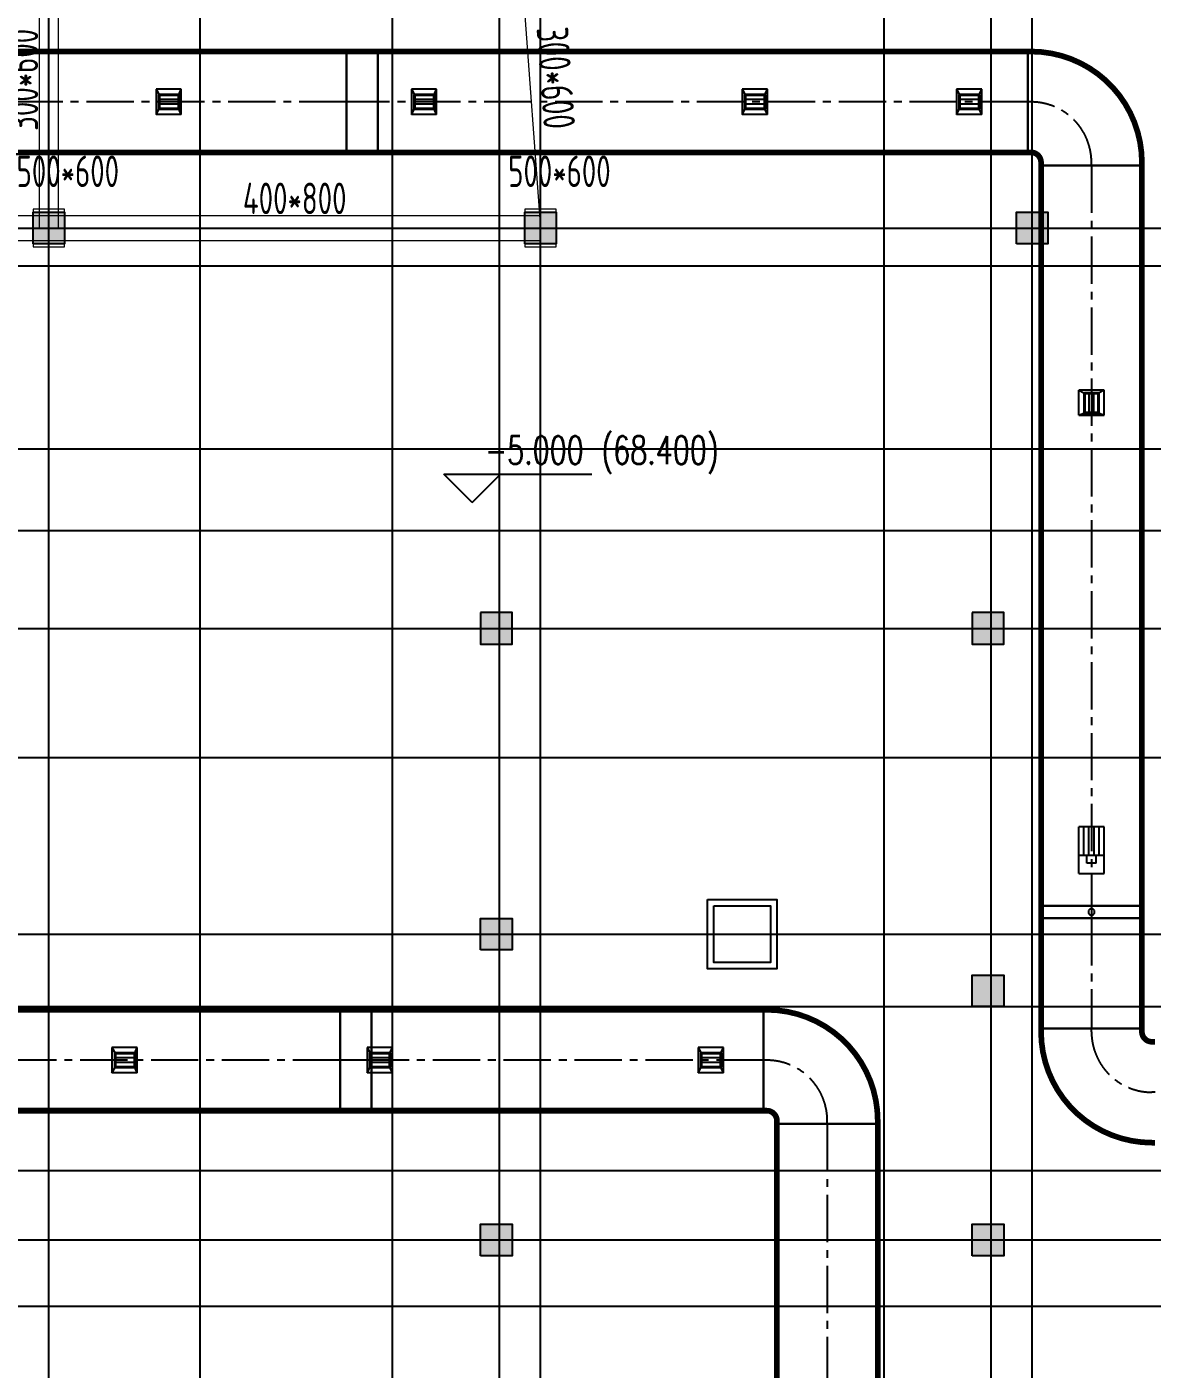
# Model space of a CAD drawing. Extents: x 369444 to 684549, y -549309 to 575337.
# Drawn here: x 420974 to 438828, y 308757 to 330048 of the extents above; entities that cross this region are included whole.
import ezdxf

# ---------------------------------------------------------------- set-up
doc = ezdxf.new("R2010")
doc.units = 0
doc.header["$LTSCALE"] = 1000
doc.header["$MEASUREMENT"] = 0
doc.linetypes.add('CENTER2', pattern=[1.125, 0.75, -0.125, 0.125, -0.125])
for name, color, linetype, lineweight, true_color in [('-1-0-1', 7, 'Continuous', 0, 0xc0c0c0), ('-1-1-2', 7, 'Continuous', 0, 0xc0c0c0), ('-2-0-1', 1, 'Continuous', 0, 0xff0000), ('-2-1-2', 9, 'Continuous', 0, 0x808080), ('11-6-1', 2, 'Continuous', 0, 0xffff00), ('11-6-2', 2, 'Continuous', 0, 0xffff00), ('11-6-5', 2, 'Continuous', 0, 0xffff00), ('12-6-1', 4, 'Continuous', 0, 0x00ffff), ('12-6-2', 4, 'Continuous', 0, 0x00ffff), ('12-6-5', 4, 'Continuous', 0, 0x00ffff)]:
    doc.layers.add(name, color=color, linetype=linetype, lineweight=lineweight, true_color=true_color)
for name, color, linetype in [('COLUMN', 9, 'Continuous'), ('DOTE', 1, 'Continuous'), ('DUCT-排烟中心线', 5, 'CENTER2'), ('DUCT-排烟法兰', 4, 'Continuous'), ('DUCT-排烟管', 2, 'Continuous'), ('DUCT-排烟管端线', 4, 'Continuous'), ('DUCT-排烟阀门', 7, 'Continuous'), ('景观场地标高', 4, 'Continuous'), ('车库集水坑', 60, 'Continuous'), ('风管标注', 3, 'Continuous')]:
    doc.layers.add(name, color=color, linetype=linetype)
doc.styles.add('_TCH_DIM', font='SIMPLEX', dxfattribs={"bigfont": 'GBCBIG'})
doc.styles.add('yjkcad', font='yjkeng.shx', dxfattribs={"width": 0.7, "height": 250, "bigfont": 'yjkchn.shx'})

# ---------------------------------------------------------------- blocks, each defined once
blk = doc.blocks.new('column500')
h = blk.add_hatch(color=0)
h.dxf.hatch_style = 1
h.paths.add_polyline_path([(-216381, -381440), (-215881, -381440), (-215881, -380940), (-216381, -380940)])
at = {"color": 0}
blk.add_lwpolyline([(-216381, -381440), (-215881, -381440), (-215881, -380940), (-216381, -380940)], close=True, dxfattribs=at)
blk = doc.blocks.new('56154dghgh')
at = {"layer": '车库集水坑', "lineweight": -2}
for points in [[(525097111, 3952329891), (525098211, 3952329891), (525098211, 3952328791), (525097111, 3952328791)], [(525097211, 3952329791), (525098111, 3952329791), (525098111, 3952328891), (525097211, 3952328891)]]:
    blk.add_lwpolyline(points, close=True, dxfattribs=at)
blk = doc.blocks.new('N-风管')
at = {"color": 0}
for p, q in [((38489258981.104851, 3905423530.3686, 2600), (38489259029.104851, 3905423441.479712, 2600)), ((38489259381.104851, 3905423530.3686, 2600), (38489258981.104851, 3905423530.3686, 2600)), ((38489258981.104851, 3905423530.3686, 2600), (38489258981.104851, 3905423130.3686, 2600)), ((38489259341.104851, 3905423367.405637, 2600), (38489259029.104851, 3905423367.405637, 2600)), ((38489259341.104851, 3905423441.479712, 2600), (38489259381.104851, 3905423530.3686, 2600)), ((38489259381.104851, 3905423130.3686, 2600), (38489259381.104851, 3905423530.3686, 2600)), ((38489263031.104851, 3905423530.3686, 2600), (38489263079.104851, 3905423441.479712, 2600)), ((38489263431.104851, 3905423530.3686, 2600), (38489263031.104851, 3905423530.3686, 2600)), ((38489263031.104851, 3905423530.3686, 2600), (38489263031.104851, 3905423130.3686, 2600)), ((38489263391.104851, 3905423367.405637, 2600), (38489263079.104851, 3905423367.405637, 2600)), ((38489263391.104851, 3905423441.479712, 2600), (38489263431.104851, 3905423530.3686, 2600)), ((38489263431.104851, 3905423130.3686, 2600), (38489263431.104851, 3905423530.3686, 2600)), ((38489268281.104851, 3905423530.3686, 2600), (38489268329.104851, 3905423441.479712, 2600)), ((38489268681.104851, 3905423530.3686, 2600), (38489268281.104851, 3905423530.3686, 2600)), ((38489268281.104851, 3905423530.3686, 2600), (38489268281.104851, 3905423130.3686, 2600)), ((38489268641.104851, 3905423367.405637, 2600), (38489268329.104851, 3905423367.405637, 2600)), ((38489268641.104851, 3905423441.479712, 2600), (38489268681.104851, 3905423530.3686, 2600)), ((38489268681.104851, 3905423130.3686, 2600), (38489268681.104851, 3905423530.3686, 2600)), ((38489271681.104851, 3905423530.3686, 2600), (38489271729.104851, 3905423441.479712, 2600)), ((38489272081.104851, 3905423530.3686, 2600), (38489271681.104851, 3905423530.3686, 2600)), ((38489271681.104851, 3905423530.3686, 2600), (38489271681.104851, 3905423130.3686, 2600)), ((38489272041.104851, 3905423367.405637, 2600), (38489271729.104851, 3905423367.405637, 2600)), ((38489272041.104851, 3905423441.479712, 2600), (38489272081.104851, 3905423530.3686, 2600)), ((38489272081.104851, 3905423130.3686, 2600), (38489272081.104851, 3905423530.3686, 2600)), ((38489258981.104851, 3905423130.3686, 2600), (38489259029.104851, 3905423219.257489, 2600)), ((38489259341.104851, 3905423293.331563, 2600), (38489259029.104851, 3905423293.331563, 2600)), ((38489259381.104851, 3905423130.3686, 2600), (38489259341.104851, 3905423219.257489, 2600)), ((38489263031.104851, 3905423130.3686, 2600), (38489263079.104851, 3905423219.257489, 2600)), ((38489263391.104851, 3905423293.331563, 2600), (38489263079.104851, 3905423293.331563, 2600)), ((38489263431.104851, 3905423130.3686, 2600), (38489263391.104851, 3905423219.257489, 2600)), ((38489268281.104851, 3905423130.3686, 2600), (38489268329.104851, 3905423219.257489, 2600)), ((38489268641.104851, 3905423293.331563, 2600), (38489268329.104851, 3905423293.331563, 2600)), ((38489268681.104851, 3905423130.3686, 2600), (38489268641.104851, 3905423219.257489, 2600)), ((38489271681.104851, 3905423130.3686, 2600), (38489271729.104851, 3905423219.257489, 2600)), ((38489272041.104851, 3905423293.331563, 2600), (38489271729.104851, 3905423293.331563, 2600)), ((38489272081.104851, 3905423130.3686, 2600), (38489272041.104851, 3905423219.257489, 2600)), ((38489274022.050873, 3905418760.323009, 2600), (38489273622.050873, 3905418760.323009, 2600)), ((38489273622.050873, 3905418760.323009, 2600), (38489273710.939751, 3905418712.323009, 2600)), ((38489273785.013817, 3905418400.323009, 2600), (38489273785.013817, 3905418712.323009, 2600)), ((38489273859.087914, 3905418400.323009, 2600), (38489273859.087914, 3905418712.323009, 2600)), ((38489274022.050873, 3905418760.323009, 2600), (38489273933.16198, 3905418712.323009, 2600)), ((38489274022.050873, 3905418360.323009, 2600), (38489274022.050873, 3905418760.323009, 2600)), ((38489273622.050873, 3905418360.323009, 2600), (38489273710.939751, 3905418400.323009, 2600)), ((38489273622.050873, 3905418360.323009, 2600), (38489274022.050873, 3905418360.323009, 2600)), ((38489273933.16198, 3905418400.323009, 2600), (38489274022.050873, 3905418360.323009, 2600)), ((38489274022.050873, 3905411834.848603, -399.99999), (38489273622.050873, 3905411834.848603, -399.99999)), ((38489274022.050873, 3905411093.848603, -399.99999), (38489274022.050873, 3905411834.848603, -399.99999)), ((38489274022.050873, 3905411378.837203, -399.99999), (38489273622.050873, 3905411378.837203, -399.99999)), ((38489273894.050873, 3905411258.054203, -399.99999), (38489273750.050873, 3905411258.054203, -399.99999)), ((38489273894.050873, 3905411258.054203, -399.99999), (38489273894.050873, 3905411378.837203, -399.99999)), ((38489273622.050873, 3905411093.848603, -399.99999), (38489274022.050873, 3905411093.848603, -399.99999)), ((38489258281.406754, 3905408330.3686, 2600), (38489258329.406754, 3905408241.479712, 2600)), ((38489258681.406754, 3905408330.3686, 2600), (38489258281.406754, 3905408330.3686, 2600)), ((38489258281.406754, 3905408330.3686, 2600), (38489258281.406754, 3905407930.3686, 2600)), ((38489258641.406754, 3905408241.479712, 2600), (38489258681.406754, 3905408330.3686, 2600)), ((38489258681.406754, 3905407930.3686, 2600), (38489258681.406754, 3905408330.3686, 2600)), ((38489262331.406754, 3905408330.3686, 2600), (38489262379.406754, 3905408241.479712, 2600)), ((38489262731.406754, 3905408330.3686, 2600), (38489262331.406754, 3905408330.3686, 2600)), ((38489262331.406754, 3905408330.3686, 2600), (38489262331.406754, 3905407930.3686, 2600)), ((38489262691.406754, 3905408241.479712, 2600), (38489262731.406754, 3905408330.3686, 2600)), ((38489262731.406754, 3905407930.3686, 2600), (38489262731.406754, 3905408330.3686, 2600)), ((38489267581.406754, 3905408330.3686, 2600), (38489267629.406754, 3905408241.479712, 2600)), ((38489267981.406754, 3905408330.3686, 2600), (38489267581.406754, 3905408330.3686, 2600)), ((38489267581.406754, 3905408330.3686, 2600), (38489267581.406754, 3905407930.3686, 2600)), ((38489267941.406754, 3905408241.479712, 2600), (38489267981.406754, 3905408330.3686, 2600)), ((38489267981.406754, 3905407930.3686, 2600), (38489267981.406754, 3905408330.3686, 2600)), ((38489258281.406754, 3905407930.3686, 2600), (38489258329.406754, 3905408019.257489, 2600)), ((38489258641.406754, 3905408167.405637, 2600), (38489258329.406754, 3905408167.405637, 2600)), ((38489258641.406754, 3905408093.331563, 2600), (38489258329.406754, 3905408093.331563, 2600)), ((38489258681.406754, 3905407930.3686, 2600), (38489258641.406754, 3905408019.257489, 2600)), ((38489262331.406754, 3905407930.3686, 2600), (38489262379.406754, 3905408019.257489, 2600)), ((38489262691.406754, 3905408167.405637, 2600), (38489262379.406754, 3905408167.405637, 2600)), ((38489262691.406754, 3905408093.331563, 2600), (38489262379.406754, 3905408093.331563, 2600)), ((38489262731.406754, 3905407930.3686, 2600), (38489262691.406754, 3905408019.257489, 2600)), ((38489267581.406754, 3905407930.3686, 2600), (38489267629.406754, 3905408019.257489, 2600)), ((38489267941.406754, 3905408167.405637, 2600), (38489267629.406754, 3905408167.405637, 2600)), ((38489267941.406754, 3905408093.331563, 2600), (38489267629.406754, 3905408093.331563, 2600)), ((38489267981.406754, 3905407930.3686, 2600), (38489267941.406754, 3905408019.257489, 2600))]:
    blk.add_line(p, q, dxfattribs=at)
at = {"color": 0, "lineweight": 40}
for p, q in [((38489259029.104851, 3905423441.479712, 2600), (38489259029.104851, 3905423219.257489, 2600)), ((38489259029.104851, 3905423441.479712, 2600), (38489259341.104851, 3905423441.479712, 2600)), ((38489259341.104851, 3905423219.257489, 2600), (38489259341.104851, 3905423441.479712, 2600)), ((38489263079.104851, 3905423441.479712, 2600), (38489263079.104851, 3905423219.257489, 2600)), ((38489263079.104851, 3905423441.479712, 2600), (38489263391.104851, 3905423441.479712, 2600)), ((38489263391.104851, 3905423219.257489, 2600), (38489263391.104851, 3905423441.479712, 2600)), ((38489268329.104851, 3905423441.479712, 2600), (38489268329.104851, 3905423219.257489, 2600)), ((38489268329.104851, 3905423441.479712, 2600), (38489268641.104851, 3905423441.479712, 2600)), ((38489268641.104851, 3905423219.257489, 2600), (38489268641.104851, 3905423441.479712, 2600)), ((38489271729.104851, 3905423441.479712, 2600), (38489271729.104851, 3905423219.257489, 2600)), ((38489271729.104851, 3905423441.479712, 2600), (38489272041.104851, 3905423441.479712, 2600)), ((38489272041.104851, 3905423219.257489, 2600), (38489272041.104851, 3905423441.479712, 2600)), ((38489259029.104851, 3905423219.257489, 2600), (38489259341.104851, 3905423219.257489, 2600)), ((38489263079.104851, 3905423219.257489, 2600), (38489263391.104851, 3905423219.257489, 2600)), ((38489268329.104851, 3905423219.257489, 2600), (38489268641.104851, 3905423219.257489, 2600)), ((38489271729.104851, 3905423219.257489, 2600), (38489272041.104851, 3905423219.257489, 2600)), ((38489273933.16198, 3905418712.323009, 2600), (38489273710.939751, 3905418712.323009, 2600)), ((38489273710.939751, 3905418712.323009, 2600), (38489273710.939751, 3905418400.323009, 2600)), ((38489273933.16198, 3905418712.323009, 2600), (38489273933.16198, 3905418400.323009, 2600)), ((38489273710.939751, 3905418400.323009, 2600), (38489273933.16198, 3905418400.323009, 2600)), ((38489258329.406754, 3905408241.479712, 2600), (38489258329.406754, 3905408019.257489, 2600)), ((38489258329.406754, 3905408241.479712, 2600), (38489258641.406754, 3905408241.479712, 2600)), ((38489258641.406754, 3905408019.257489, 2600), (38489258641.406754, 3905408241.479712, 2600)), ((38489262379.406754, 3905408241.479712, 2600), (38489262379.406754, 3905408019.257489, 2600)), ((38489262379.406754, 3905408241.479712, 2600), (38489262691.406754, 3905408241.479712, 2600)), ((38489262691.406754, 3905408019.257489, 2600), (38489262691.406754, 3905408241.479712, 2600)), ((38489267629.406754, 3905408241.479712, 2600), (38489267629.406754, 3905408019.257489, 2600)), ((38489267629.406754, 3905408241.479712, 2600), (38489267941.406754, 3905408241.479712, 2600)), ((38489267941.406754, 3905408019.257489, 2600), (38489267941.406754, 3905408241.479712, 2600)), ((38489258329.406754, 3905408019.257489, 2600), (38489258641.406754, 3905408019.257489, 2600)), ((38489262379.406754, 3905408019.257489, 2600), (38489262691.406754, 3905408019.257489, 2600)), ((38489267629.406754, 3905408019.257489, 2600), (38489267941.406754, 3905408019.257489, 2600))]:
    blk.add_line(p, q, dxfattribs=at)
at = {"color": 0, "linetype": 'Continuous'}
for p, q in [((38489259381.104851, 3905423130.3686, 2600), (38489258981.104851, 3905423130.3686, 2600)), ((38489263431.104851, 3905423130.3686, 2600), (38489263031.104851, 3905423130.3686, 2600)), ((38489268681.104851, 3905423130.3686, 2600), (38489268281.104851, 3905423130.3686, 2600)), ((38489272081.104851, 3905423130.3686, 2600), (38489271681.104851, 3905423130.3686, 2600)), ((38489273622.050873, 3905418360.323009, 2600), (38489273622.050873, 3905418760.323009, 2600)), ((38489273622.050873, 3905411093.848603, -399.99999), (38489273622.050873, 3905411834.848603, -399.99999)), ((38489273702.050873, 3905411378.837203, -399.99999), (38489273702.050873, 3905411834.848603, -399.99999)), ((38489273782.050873, 3905411378.837203, -399.99999), (38489273782.050873, 3905411834.848603, -399.99999)), ((38489273862.050873, 3905411378.837203, -399.99999), (38489273862.050873, 3905411834.848603, -399.99999)), ((38489273942.050873, 3905411378.837203, -399.99999), (38489273942.050873, 3905411834.848603, -399.99999)), ((38489273750.050873, 3905411258.054203, -399.99999), (38489273750.050873, 3905411378.837203, -399.99999)), ((38489258681.406754, 3905407930.3686, 2600), (38489258281.406754, 3905407930.3686, 2600)), ((38489262731.406754, 3905407930.3686, 2600), (38489262331.406754, 3905407930.3686, 2600)), ((38489267981.406754, 3905407930.3686, 2600), (38489267581.406754, 3905407930.3686, 2600))]:
    blk.add_line(p, q, dxfattribs=at)
at = {"layer": 'DUCT-排烟中心线', "color": 0}
for p, q in [((38489262000.727272, 3905423330.368959), (38489249777.326447, 3905423330.3686)), ((38489262500.927269, 3905423330.3686), (38489262000.927269, 3905423330.368959)), ((38489272811.850853, 3905423330.368914), (38489262501.127274, 3905423330.3686)), ((38489272862.050842, 3905423330.368915), (38489272812.050842, 3905423330.368914)), ((38489273822.050873, 3905422320.368915), (38489273822.050873, 3905422370.368915)), ((38489273822.050873, 3905422320.168915), (38489273822.050873, 3905410582.023666)), ((38489273822.050873, 3905410381.623666), (38489273822.050873, 3905408632.916381)), ((38489273822.050873, 3905408582.716382), (38489273822.050873, 3905408632.716382)), ((38489261900.727272, 3905408130.368959), (38489249677.326447, 3905408130.3686)), ((38489262400.927269, 3905408130.3686), (38489261900.927269, 3905408130.368959)), ((38489268620.464012, 3905408130.368939), (38489262401.127274, 3905408130.3686)), ((38489268670.664009, 3905408130.368942), (38489268620.664009, 3905408130.368939)), ((38489274832.050873, 3905407622.716382), (38489274782.050873, 3905407622.716382)), ((38489269630.664062, 3905407120.368971), (38489269630.664062, 3905407170.368971)), ((38489269630.664062, 3905407120.168972), (38489269630.664268, 3905394474.973519))]:
    blk.add_line(p, q, dxfattribs=at)
for centre, start, end in [((38489272862.050873, 3905422370.368914), 0.0000000569, 90.0000013607), ((38489274782.050873, 3905408582.716382), 180.0000000285, 270), ((38489268670.664062, 3905407170.368942), 0.000001736, 90.0000031883)]:
    blk.add_arc(centre, 960, start, end, dxfattribs=at)
at = {"layer": 'DUCT-排烟法兰', "color": 0}
for p, q in [((38489262000.827271, 3905424170.368959), (38489262000.827271, 3905422490.368959)), ((38489262501.027267, 3905422490.3686), (38489262501.027267, 3905424170.3686)), ((38489272811.950844, 3905424170.368914), (38489272811.950844, 3905422490.368914)), ((38489272982.050873, 3905422320.268915), (38489274662.050873, 3905422320.268915)), ((38489272982.050873, 3905410581.923666), (38489274662.050873, 3905410581.923666)), ((38489272982.050873, 3905410381.723666), (38489274662.050873, 3905410381.723666)), ((38489261900.827271, 3905408970.368959), (38489261900.827271, 3905407290.368959)), ((38489262401.027267, 3905407290.3686), (38489262401.027267, 3905408970.3686)), ((38489268620.564011, 3905408970.368939), (38489268620.564011, 3905407290.368939)), ((38489274662.050873, 3905408632.816381), (38489272982.050873, 3905408632.816381)), ((38489268790.664062, 3905407120.268971), (38489270470.664062, 3905407120.268971))]:
    blk.add_line(p, q, dxfattribs=at)
at = {"layer": 'DUCT-排烟管', "color": 0, "const_width": 90}
for points in [[(38489262000.727249, 3905424130.368959), (38489249777.326424, 3905424130.3686)], [(38489262500.927223, 3905424130.3686), (38489262000.927223, 3905424130.368959)], [(38489272811.850822, 3905424130.368914), (38489262501.127243, 3905424130.3686)], [(38489272862.050827, 3905424130.368915), (38489272812.050827, 3905424130.368914)], [(38489249777.326469, 3905422530.3686), (38489262000.727287, 3905422530.368959)], [(38489262500.927307, 3905422530.3686), (38489262000.927307, 3905422530.368959)], [(38489262501.127289, 3905422530.3686), (38489272811.850868, 3905422530.368914)], [(38489272812.050858, 3905422530.368914), (38489272862.050858, 3905422530.368915)], [(38489273022.050873, 3905422370.368915), (38489273022.050873, 3905422320.368915)], [(38489273022.050873, 3905422320.168915), (38489273022.050873, 3905410582.023666)], [(38489274622.050873, 3905422320.368915), (38489274622.050873, 3905422370.368915)], [(38489274622.050873, 3905410582.023666), (38489274622.050873, 3905422320.168915)], [(38489273022.050873, 3905410381.823666), (38489273022.050873, 3905410581.823666)], [(38489273022.050873, 3905410381.823666), (38489273022.050873, 3905410581.823666)], [(38489274622.050873, 3905410581.823666), (38489274622.050873, 3905410381.823666)], [(38489274622.050873, 3905410581.823666), (38489274622.050873, 3905410381.823666)], [(38489273022.050873, 3905410381.623666), (38489273022.050873, 3905408632.916381)], [(38489274622.050873, 3905408632.916381), (38489274622.050873, 3905410381.623666)], [(38489261900.727249, 3905408930.368959), (38489249677.326424, 3905408930.3686)], [(38489262400.927223, 3905408930.3686), (38489261900.927223, 3905408930.368959)], [(38489268620.463966, 3905408930.368939), (38489262401.12722, 3905408930.3686)], [(38489268670.663963, 3905408930.368942), (38489268620.663963, 3905408930.368939)], [(38489273022.050873, 3905408582.716382), (38489273022.050873, 3905408632.716382)], [(38489274622.050873, 3905408632.716382), (38489274622.050873, 3905408582.716382)], [(38489274782.050873, 3905408422.716382), (38489274832.050873, 3905408422.716382)], [(38489249677.326469, 3905407330.3686), (38489261900.727287, 3905407330.368959)], [(38489262400.927307, 3905407330.3686), (38489261900.927307, 3905407330.368959)], [(38489262401.127312, 3905407330.3686), (38489268620.464058, 3905407330.368939)], [(38489268620.664047, 3905407330.368939), (38489268670.664047, 3905407330.368942)], [(38489268830.664062, 3905407170.368947), (38489268830.664062, 3905407120.368947)], [(38489268830.664062, 3905407120.168959), (38489268830.664268, 3905394474.973506)], [(38489270430.664062, 3905407120.368996), (38489270430.664062, 3905407170.368996)], [(38489270430.664268, 3905394474.973532), (38489270430.664062, 3905407120.168984)], [(38489274832.050873, 3905406822.716382), (38489274782.050873, 3905406822.716382)]]:
    blk.add_lwpolyline(points, dxfattribs=at)
for points in [[(38489274622.050873, 3905422370.368915, 0.4142135672), (38489272862.050827, 3905424130.368921)], [(38489273022.050873, 3905422370.368915, 0.4142135973), (38489272862.050858, 3905422530.368911)], [(38489270430.664062, 3905407170.368996, 0.4142135696), (38489268670.663963, 3905408930.36894)], [(38489268830.664062, 3905407170.368947, 0.4142135484), (38489268670.664047, 3905407330.368947)]]:
    blk.add_lwpolyline(points, format="xyb", dxfattribs=at)
at = {"layer": 'DUCT-排烟管', "color": 0, "extrusion": (0, 0, -1), "const_width": 90}
for points in [[(-38489274782.050873, 3905406822.716382, 0.4142135624), (-38489273022.050873, 3905408582.716382)], [(-38489274782.050873, 3905408422.716382, 0.4142135624), (-38489274622.050873, 3905408582.716382)]]:
    blk.add_lwpolyline(points, format="xyb", dxfattribs=at)
at = {"layer": 'DUCT-排烟管端线', "color": 0}
for p, q in [((38489262000.727287, 3905422530.368959), (38489262000.727249, 3905424130.368959)), ((38489262000.927223, 3905424130.368959), (38489262000.927307, 3905422530.368959)), ((38489262500.927307, 3905422530.3686), (38489262500.927223, 3905424130.3686)), ((38489262501.127243, 3905424130.3686), (38489262501.127289, 3905422530.3686)), ((38489272811.850868, 3905422530.368914), (38489272811.850822, 3905424130.368914)), ((38489272812.050827, 3905424130.368914), (38489272812.050858, 3905422530.368914)), ((38489274622.050873, 3905422320.368915), (38489273022.050873, 3905422320.368915)), ((38489274622.050873, 3905422320.168915), (38489273022.050873, 3905422320.168915)), ((38489273022.050873, 3905410582.023666), (38489274622.050873, 3905410582.023666)), ((38489274622.050873, 3905410581.823666), (38489273022.050873, 3905410581.823666)), ((38489274622.050873, 3905410581.823666), (38489273022.050873, 3905410581.823666)), ((38489274622.050873, 3905410381.823666), (38489273022.050873, 3905410381.823666)), ((38489274622.050873, 3905410381.823666), (38489273022.050873, 3905410381.823666)), ((38489274622.050873, 3905410381.623666), (38489273022.050873, 3905410381.623666)), ((38489261900.727287, 3905407330.368959), (38489261900.727249, 3905408930.368959)), ((38489261900.927223, 3905408930.368959), (38489261900.927307, 3905407330.368959)), ((38489262400.927307, 3905407330.3686), (38489262400.927223, 3905408930.3686)), ((38489262401.12722, 3905408930.3686), (38489262401.127312, 3905407330.3686)), ((38489268620.464058, 3905407330.368939), (38489268620.463966, 3905408930.368939)), ((38489268620.663963, 3905408930.368939), (38489268620.664047, 3905407330.368939)), ((38489273022.050873, 3905408632.916381), (38489274622.050873, 3905408632.916381)), ((38489273022.050873, 3905408632.716382), (38489274622.050873, 3905408632.716382)), ((38489270430.664062, 3905407120.368996), (38489268830.664062, 3905407120.368947)), ((38489270430.664062, 3905407120.168984), (38489268830.664062, 3905407120.168959))]:
    blk.add_line(p, q, dxfattribs=at)
at = {"layer": 'DUCT-排烟阀门', "color": 0}
for p, q in [((38489273822.050873, 3905410569.323666), (38489273822.050873, 3905410394.323666)), ((38489273822.050873, 3905410569.323666), (38489273822.050873, 3905410394.323666)), ((38489273772.936501, 3905410491.192732), (38489273772.149529, 3905410484.963192)), ((38489273772.936501, 3905410491.192732), (38489273772.149529, 3905410484.963192)), ((38489273772.149529, 3905410484.963192), (38489273772.149529, 3905410478.68414)), ((38489273772.149529, 3905410484.963192), (38489273772.149529, 3905410478.68414)), ((38489273772.149529, 3905410478.68414), (38489273772.936501, 3905410472.4546)), ((38489273772.149529, 3905410478.68414), (38489273772.936501, 3905410472.4546)), ((38489273774.498039, 3905410497.274516), (38489273772.936501, 3905410491.192732)), ((38489273774.498039, 3905410497.274516), (38489273772.936501, 3905410491.192732)), ((38489273772.936501, 3905410472.4546), (38489273774.498039, 3905410466.372817)), ((38489273772.936501, 3905410472.4546), (38489273774.498039, 3905410466.372817)), ((38489273776.809509, 3905410503.112631), (38489273774.498039, 3905410497.274516)), ((38489273776.809509, 3905410503.112631), (38489273774.498039, 3905410497.274516)), ((38489273774.498039, 3905410466.372817), (38489273776.809509, 3905410460.534702)), ((38489273774.498039, 3905410466.372817), (38489273776.809509, 3905410460.534702)), ((38489273779.834473, 3905410508.615006), (38489273776.809509, 3905410503.112631)), ((38489273779.834473, 3905410508.615006), (38489273776.809509, 3905410503.112631)), ((38489273776.809509, 3905410460.534702), (38489273779.834473, 3905410455.032327)), ((38489273776.809509, 3905410460.534702), (38489273779.834473, 3905410455.032327)), ((38489273783.5252, 3905410513.694866), (38489273779.834473, 3905410508.615006)), ((38489273783.5252, 3905410513.694866), (38489273779.834473, 3905410508.615006)), ((38489273779.834473, 3905410455.032327), (38489273783.5252, 3905410449.952467)), ((38489273779.834473, 3905410455.032327), (38489273783.5252, 3905410449.952467)), ((38489273787.823509, 3905410518.272098), (38489273783.5252, 3905410513.694866)), ((38489273787.823509, 3905410518.272098), (38489273783.5252, 3905410513.694866)), ((38489273783.5252, 3905410449.952467), (38489273787.823509, 3905410445.375235)), ((38489273783.5252, 3905410449.952467), (38489273787.823509, 3905410445.375235)), ((38489273792.661613, 3905410522.274516), (38489273787.823509, 3905410518.272098)), ((38489273792.661613, 3905410522.274516), (38489273787.823509, 3905410518.272098)), ((38489273787.823509, 3905410445.375235), (38489273792.661613, 3905410441.372817)), ((38489273787.823509, 3905410445.375235), (38489273792.661613, 3905410441.372817)), ((38489273797.963181, 3905410525.639), (38489273792.661613, 3905410522.274516)), ((38489273797.963181, 3905410525.639), (38489273792.661613, 3905410522.274516)), ((38489273792.661613, 3905410441.372817), (38489273797.963181, 3905410438.008332)), ((38489273792.661613, 3905410441.372817), (38489273797.963181, 3905410438.008332)), ((38489273803.644638, 3905410528.31249), (38489273797.963181, 3905410525.639)), ((38489273803.644638, 3905410528.31249), (38489273797.963181, 3905410525.639)), ((38489273797.963181, 3905410438.008332), (38489273803.644638, 3905410435.334842)), ((38489273797.963181, 3905410438.008332), (38489273803.644638, 3905410435.334842)), ((38489273809.616371, 3905410530.252824), (38489273803.644638, 3905410528.31249)), ((38489273809.616371, 3905410530.252824), (38489273803.644638, 3905410528.31249)), ((38489273803.644638, 3905410435.334842), (38489273809.616371, 3905410433.394508)), ((38489273803.644638, 3905410435.334842), (38489273809.616371, 3905410433.394508)), ((38489273815.784203, 3905410531.429401), (38489273809.616371, 3905410530.252824)), ((38489273815.784203, 3905410531.429401), (38489273809.616371, 3905410530.252824)), ((38489273809.616371, 3905410433.394508), (38489273815.784203, 3905410432.217931)), ((38489273809.616371, 3905410433.394508), (38489273815.784203, 3905410432.217931)), ((38489273822.050873, 3905410531.823666), (38489273815.784203, 3905410531.429401)), ((38489273822.050873, 3905410531.823666), (38489273815.784203, 3905410531.429401)), ((38489273815.784203, 3905410432.217931), (38489273822.050873, 3905410431.823666)), ((38489273815.784203, 3905410432.217931), (38489273822.050873, 3905410431.823666)), ((38489273828.317528, 3905410531.429401), (38489273822.050873, 3905410531.823666)), ((38489273828.317528, 3905410531.429401), (38489273822.050873, 3905410531.823666)), ((38489273822.050873, 3905410431.823666), (38489273828.317528, 3905410432.217931)), ((38489273822.050873, 3905410431.823666), (38489273828.317528, 3905410432.217931)), ((38489273834.485359, 3905410530.252824), (38489273828.317528, 3905410531.429401)), ((38489273834.485359, 3905410530.252824), (38489273828.317528, 3905410531.429401)), ((38489273828.317528, 3905410432.217931), (38489273834.485359, 3905410433.394508)), ((38489273828.317528, 3905410432.217931), (38489273834.485359, 3905410433.394508)), ((38489273840.457092, 3905410528.31249), (38489273834.485359, 3905410530.252824)), ((38489273840.457092, 3905410528.31249), (38489273834.485359, 3905410530.252824)), ((38489273834.485359, 3905410433.394508), (38489273840.457092, 3905410435.334842)), ((38489273834.485359, 3905410433.394508), (38489273840.457092, 3905410435.334842)), ((38489273846.13855, 3905410525.639), (38489273840.457092, 3905410528.31249)), ((38489273846.13855, 3905410525.639), (38489273840.457092, 3905410528.31249)), ((38489273840.457092, 3905410435.334842), (38489273846.13855, 3905410438.008332)), ((38489273840.457092, 3905410435.334842), (38489273846.13855, 3905410438.008332)), ((38489273851.440117, 3905410522.274516), (38489273846.13855, 3905410525.639)), ((38489273851.440117, 3905410522.274516), (38489273846.13855, 3905410525.639)), ((38489273846.13855, 3905410438.008332), (38489273851.440117, 3905410441.372816)), ((38489273846.13855, 3905410438.008332), (38489273851.440117, 3905410441.372816)), ((38489273856.278221, 3905410518.272098), (38489273851.440117, 3905410522.274516)), ((38489273856.278221, 3905410518.272098), (38489273851.440117, 3905410522.274516)), ((38489273851.440117, 3905410441.372816), (38489273856.278221, 3905410445.375235)), ((38489273851.440117, 3905410441.372816), (38489273856.278221, 3905410445.375235)), ((38489273860.57653, 3905410513.694865), (38489273856.278221, 3905410518.272098)), ((38489273860.57653, 3905410513.694865), (38489273856.278221, 3905410518.272098)), ((38489273856.278221, 3905410445.375235), (38489273860.57653, 3905410449.952466)), ((38489273856.278221, 3905410445.375235), (38489273860.57653, 3905410449.952466)), ((38489273864.267258, 3905410508.615005), (38489273860.57653, 3905410513.694865)), ((38489273864.267258, 3905410508.615005), (38489273860.57653, 3905410513.694865)), ((38489273860.57653, 3905410449.952466), (38489273864.267258, 3905410455.032326)), ((38489273860.57653, 3905410449.952466), (38489273864.267258, 3905410455.032326)), ((38489273867.292221, 3905410503.11263), (38489273864.267258, 3905410508.615005)), ((38489273867.292221, 3905410503.11263), (38489273864.267258, 3905410508.615005)), ((38489273864.267258, 3905410455.032326), (38489273867.292221, 3905410460.534701)), ((38489273864.267258, 3905410455.032326), (38489273867.292221, 3905410460.534701)), ((38489273869.603691, 3905410497.274516), (38489273867.292221, 3905410503.11263)), ((38489273869.603691, 3905410497.274516), (38489273867.292221, 3905410503.11263)), ((38489273867.292221, 3905410460.534701), (38489273869.603691, 3905410466.372816)), ((38489273867.292221, 3905410460.534701), (38489273869.603691, 3905410466.372816)), ((38489273871.16523, 3905410491.192732), (38489273869.603691, 3905410497.274516)), ((38489273871.16523, 3905410491.192732), (38489273869.603691, 3905410497.274516)), ((38489273869.603691, 3905410466.372816), (38489273871.16523, 3905410472.4546)), ((38489273869.603691, 3905410466.372816), (38489273871.16523, 3905410472.4546)), ((38489273871.952202, 3905410484.963192), (38489273871.16523, 3905410491.192732)), ((38489273871.952202, 3905410484.963192), (38489273871.16523, 3905410491.192732)), ((38489273871.16523, 3905410472.4546), (38489273871.952202, 3905410478.68414)), ((38489273871.16523, 3905410472.4546), (38489273871.952202, 3905410478.68414)), ((38489273871.952202, 3905410478.68414), (38489273871.952202, 3905410484.963192)), ((38489273871.952202, 3905410478.68414), (38489273871.952202, 3905410484.963192))]:
    blk.add_line(p, q, dxfattribs=at)

msp = doc.modelspace()

# ---------------------------------------------------------------- linework, layer by layer
at = {"layer": '-1-0-1', "color": 0}
for p in [(421324.3, 326857.1, -3600), (429124.3, 326857.1, -3600)]:
    msp.add_point(p, dxfattribs=at)
at = {"layer": '-1-1-2', "color": 0}
for p, q in [((421324.3, 326857.1, -3600), (421324.3, 326857.1)), ((429124.3, 326857.1, -3600), (429124.3, 326857.1))]:
    msp.add_line(p, q, dxfattribs=at)
at = {"layer": '-2-0-1', "color": 0}
for p, q in [((421324.3, 326857.1, -3600), (421324.3, 331556.9, -3600)), ((428774.4, 331556.9, -3600), (429124.3, 326857.1, -3600)), ((413524.3, 326857.1, -3600), (421324.3, 326857.1, -3600)), ((421324.3, 326857.1, -3600), (429124.3, 326857.1, -3600))]:
    msp.add_line(p, q, dxfattribs=at)
at = {"layer": '-2-1-2', "color": 0}
for p, q in [((421324.3, 326857.1), (421324.3, 331556.9)), ((428774.4, 331556.9), (429124.3, 326857.1)), ((413524.3, 326857.1), (421324.3, 326857.1)), ((421324.3, 326857.1), (429124.3, 326857.1))]:
    msp.add_line(p, q, dxfattribs=at)
at = {"layer": '11-6-1', "color": 0}
for p, q in [((421074.3, 327157.1), (421074.3, 326557.1)), ((421574.3, 327157.1), (421074.3, 327157.1)), ((421074.3, 327157.1, -3600), (421074.3, 326557.1, -3600)), ((421574.3, 327157.1, -3600), (421074.3, 327157.1, -3600)), ((421074.3, 327157.1, -3600), (421074.3, 327157.1)), ((421574.3, 326557.1), (421574.3, 327157.1)), ((421574.3, 326557.1, -3600), (421574.3, 327157.1, -3600)), ((421574.3, 327157.1, -3600), (421574.3, 327157.1)), ((428874.3, 327157.1), (428874.3, 326557.1)), ((429374.3, 327157.1), (428874.3, 327157.1)), ((428874.3, 327157.1, -3600), (428874.3, 326557.1, -3600)), ((429374.3, 327157.1, -3600), (428874.3, 327157.1, -3600)), ((428874.3, 327157.1, -3600), (428874.3, 327157.1)), ((429374.3, 326557.1), (429374.3, 327157.1)), ((429374.3, 326557.1, -3600), (429374.3, 327157.1, -3600)), ((429374.3, 327157.1, -3600), (429374.3, 327157.1)), ((421074.3, 326557.1), (421574.3, 326557.1)), ((421074.3, 326557.1, -3600), (421574.3, 326557.1, -3600)), ((421074.3, 326557.1, -3600), (421074.3, 326557.1)), ((421574.3, 326557.1, -3600), (421574.3, 326557.1)), ((428874.3, 326557.1), (429374.3, 326557.1)), ((428874.3, 326557.1, -3600), (429374.3, 326557.1, -3600)), ((428874.3, 326557.1, -3600), (428874.3, 326557.1)), ((429374.3, 326557.1, -3600), (429374.3, 326557.1))]:
    msp.add_line(p, q, dxfattribs=at)
at = {"layer": '11-6-2', "color": 0}
for p, q in [((421324.3, 326857.1, -3600), (421324.3, 326857.1)), ((429124.3, 326857.1, -3600), (429124.3, 326857.1))]:
    msp.add_line(p, q, dxfattribs=at)
at = {"layer": '12-6-1', "color": 0}
for p, q in [((421174.3, 326857.1, -5100), (421174.3, 331556.9, -5100)), ((421174.3, 326857.1, -5700), (421174.3, 331556.9, -5700)), ((421474.3, 326857.1, -5100), (421474.3, 331556.9, -5100)), ((421474.3, 326857.1, -5700), (421474.3, 331556.9, -5700)), ((413524.3, 327057.1), (421324.3, 327057.1)), ((413524.3, 327057.1, -800), (421324.3, 327057.1, -800)), ((421324.3, 327057.1), (421324.3, 326657.1)), ((421324.3, 327057.1, -800), (421324.3, 327057.1)), ((421324.3, 326657.1, -800), (421324.3, 327057.1, -800)), ((421324.3, 327057.1), (429124.3, 327057.1)), ((421324.3, 327057.1, -800), (429124.3, 327057.1, -800)), ((421324.3, 327057.1), (421324.3, 326657.1)), ((421324.3, 327057.1, -800), (421324.3, 327057.1)), ((421324.3, 326657.1, -800), (421324.3, 327057.1, -800)), ((429124.3, 327057.1), (429124.3, 326657.1)), ((429124.3, 327057.1, -800), (429124.3, 327057.1)), ((429124.3, 326657.1, -800), (429124.3, 327057.1, -800)), ((421174.3, 326857.1, -5100), (421474.3, 326857.1, -5100)), ((421174.3, 326857.1, -5700), (421174.3, 326857.1, -5100)), ((421474.3, 326857.1, -5700), (421174.3, 326857.1, -5700)), ((421474.3, 326857.1, -5100), (421474.3, 326857.1, -5700)), ((413524.3, 326657.1), (421324.3, 326657.1)), ((413524.3, 326657.1, -800), (421324.3, 326657.1, -800)), ((421324.3, 326657.1), (421324.3, 326657.1, -800)), ((421324.3, 326657.1), (429124.3, 326657.1)), ((421324.3, 326657.1, -800), (429124.3, 326657.1, -800)), ((421324.3, 326657.1), (421324.3, 326657.1, -800)), ((429124.3, 326657.1), (429124.3, 326657.1, -800))]:
    msp.add_line(p, q, dxfattribs=at)
at = {"layer": '12-6-2', "color": 0}
for p, q in [((421324.3, 326857.1, -5100), (421324.3, 331556.9, -5100)), ((413524.3, 326857.1), (421324.3, 326857.1)), ((421324.3, 326857.1), (429124.3, 326857.1))]:
    msp.add_line(p, q, dxfattribs=at)
at = {"layer": 'DOTE', "color": 8}
for p, q in [((421324.5, 59364.2), (421324.5, 476704.8)), ((423724.5, 261807), (423724.5, 476704.8)), ((426774.5, 261807), (426774.5, 476704.8)), ((428474.5, 59364.2), (428474.5, 476704.8)), ((429124.5, 59364.2), (429124.5, 476704.8)), ((434574.5, 261807), (434574.5, 476704.8)), ((436274.5, 59364.2), (436274.5, 476704.8)), ((436924.5, 59364.2), (436924.5, 476704.8))]:
    msp.add_line(p, q, dxfattribs=at)
at = {"layer": 'DOTE', "color": 8, "lineweight": -2}
for p, q in [((377844.4, 326857), (624570.9, 326857)), ((377844.4, 326257.1), (624570.9, 326257.1)), ((377844.4, 323357), (624570.9, 323357)), ((377844.4, 322056.9), (624570.9, 322056.9)), ((377844.4, 320507), (624570.9, 320507)), ((377844.4, 318456.9), (624570.9, 318456.9)), ((377844.4, 315657), (624570.9, 315657)), ((377844.4, 314506.9), (624570.9, 314506.9)), ((377844.4, 311907), (624570.9, 311907)), ((377844.4, 310807), (624570.9, 310807)), ((377844.4, 309757), (624570.9, 309757))]:
    msp.add_line(p, q, dxfattribs=at)
at = {"layer": '景观场地标高'}
for p, q in [((428041.3, 322501.8), (427591.3, 322951.8)), ((427591.3, 322951.8), (429938.8, 322951.8)), ((428041.3, 322501.8), (428491.3, 322951.8))]:
    msp.add_line(p, q, dxfattribs=at)

# ---------------------------------------------------------------- block references
at = {"layer": 'COLUMN', "color": 8, "xscale": -1, "rotation": 270}
for p in [(802514.4, 542987.9), (810314.4, 542987.9), (818114.4, 542987.9), (809614.4, 531787.9), (817414.4, 530887.8), (809614.4, 526937.9), (817414.4, 526937.9)]:
    msp.add_blockref('column500', p, dxfattribs=at)
at = {"layer": 'COLUMN', "color": 8, "rotation": 270}
for p in [(809614.4, 104376.1), (817414.4, 104376.1)]:
    msp.add_blockref('column500', p, dxfattribs=at)
at = {"layer": '车库集水坑', "lineweight": -2}
msp.add_blockref('56154dghgh', (-524665336.4, -3952013684.5, 0), dxfattribs=at)
at = {"layer": '风管标注', "color": 8}
msp.add_blockref('N-风管', (-38488835956.2, -3905094473.4), dxfattribs=at)

# ---------------------------------------------------------------- texts
at = {"layer": '11-6-5', "color": 0, "char_height": 500, "attachment_point": 8, "style": 'yjkcad'}
for insert in [(421624.3, 327507.1, -3600), (429424.3, 327507.1, -3600)]:
    msp.add_mtext('500*600', dxfattribs=dict(at, insert=insert))
at = {"layer": '12-6-5', "color": 0, "char_height": 500, "attachment_point": 8, "style": 'yjkcad'}
for insert, rotation in [((429118.9, 329219.6), 274.25821), ((421154.3, 329207), 90)]:
    msp.add_mtext('300*600', dxfattribs=dict(at, insert=insert, rotation=rotation))
at = {"layer": '12-6-5', "color": 0, "insert": (425224.3, 327077.1), "char_height": 500, "attachment_point": 8, "style": 'yjkcad'}
msp.add_mtext('400*800', dxfattribs=at)
at = {"layer": '景观场地标高', "color": 7, "style": '_TCH_DIM', "width": 0.705882}
for s, p in [('(68.400)', (430088.8, 323109.3)), ('-5.000', (428243.8, 323109.3))]:
    msp.add_text(s, height=446.25, dxfattribs=at).set_placement(p)

doc.saveas('drawing.dxf')
